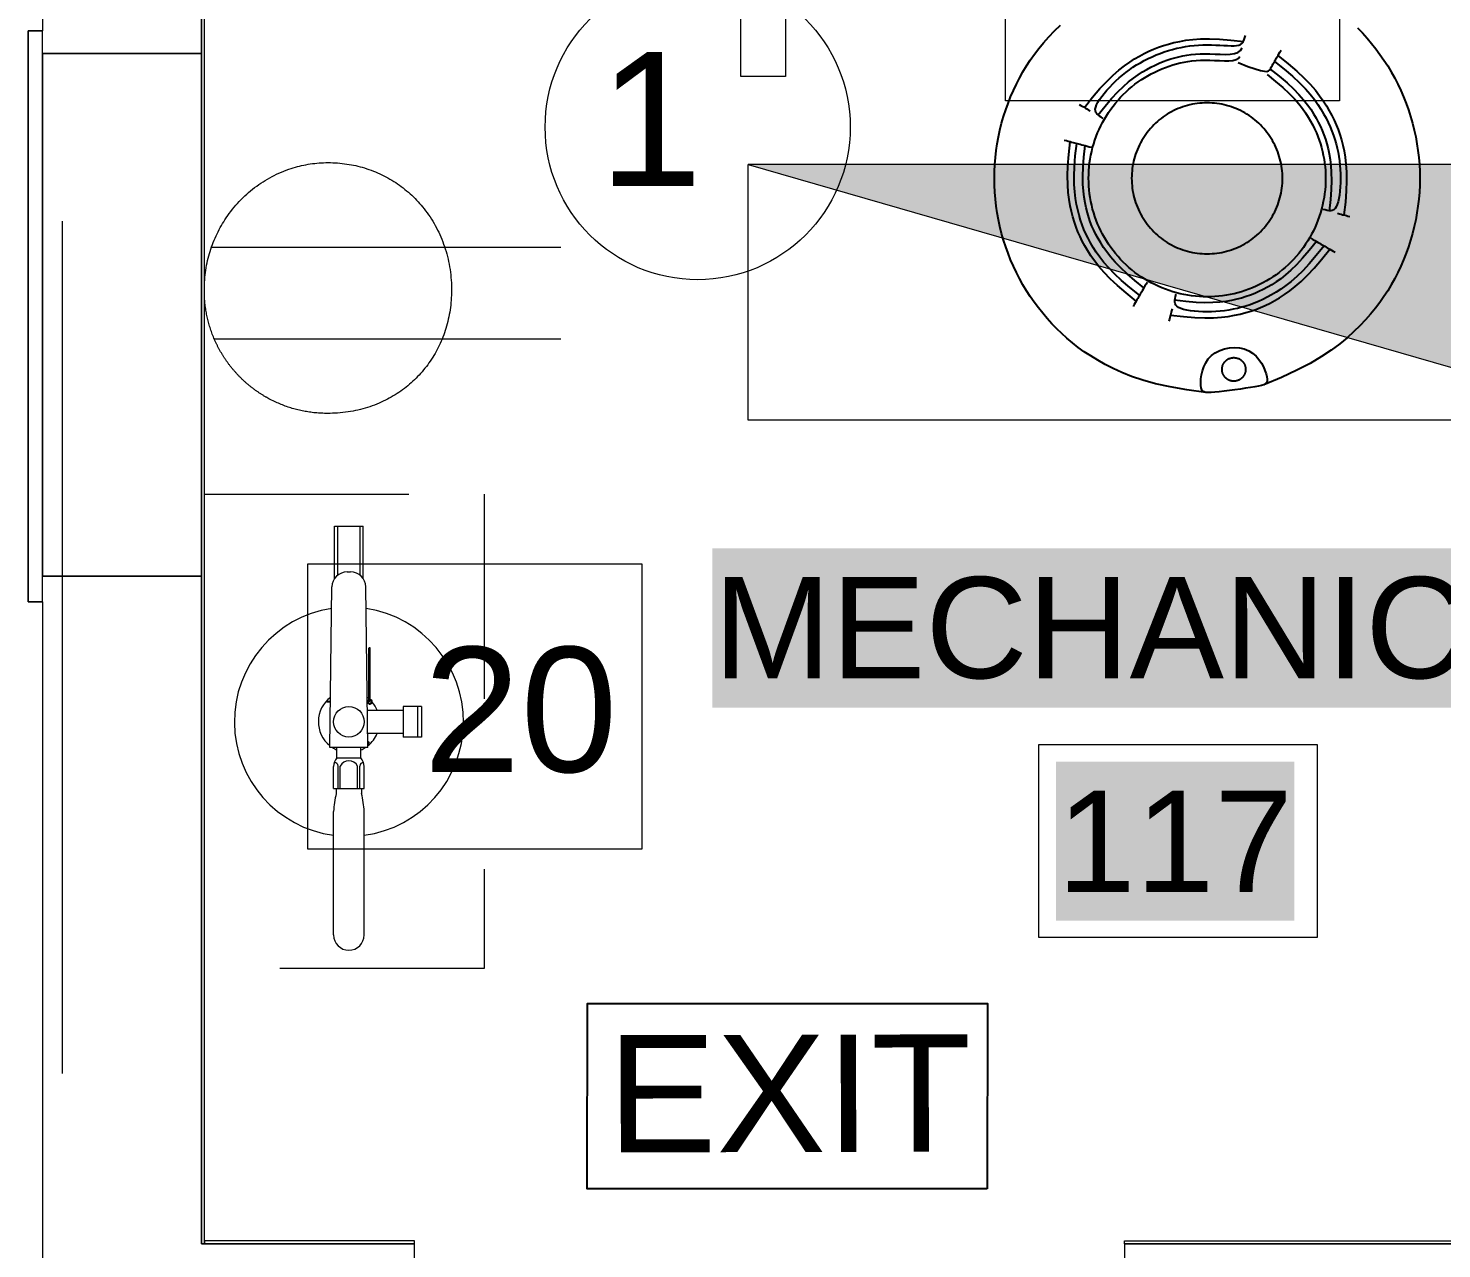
# Model space of a CAD drawing. Header units: inches. Extents: x 0.9 to 36.3, y 0.7 to 23.3.
# Drawn here: x 17.311 to 18.14, y 6.19 to 6.906 of the extents above; entities that cross this region are included whole.
import ezdxf

# ---------------------------------------------------------------- set-up
doc = ezdxf.new("R2010")
doc.units = ezdxf.units.IN
doc.linetypes.add('ACAD_ISO02W100', pattern=[15, 12, -3])
doc.layers.get('0').update_dxf_attribs({"color": 1})
for name, color, linetype, lineweight, true_color in [('Boarder for name', 7, 'Continuous', 5, 0x777777), ('Lights', 7, 'Continuous', 15, 0xff0a0a), ('PDF_Geometry', 7, 'Continuous', 9, 0x777777)]:
    doc.layers.add(name, color=color, linetype=linetype, lineweight=lineweight, true_color=true_color)
for name, color, linetype in [('EXIT', 10, 'Continuous'), ('PDF_Text', 7, 'Continuous'), ('Smoke Detector', 104, 'Continuous')]:
    doc.layers.add(name, color=color, linetype=linetype)
for name, color, linetype, lineweight in [('Fire Extinguisher', 12, 'Continuous', 15), ('Furnace', 58, 'Continuous', 5), ('Numbering Furnace', 58, 'Continuous', 0), ('Numbering receptecles', 170, 'Continuous', 15), ('Receptacles', 170, 'Continuous', 15)]:
    doc.layers.add(name, color=color, linetype=linetype, lineweight=lineweight)
doc.layers.add('PDF_Solid Fills', color=7, linetype='Continuous', true_color=0xffffff)
doc.styles.add('PDF Arial', font='arial.ttf')
doc.styles.get("Standard").update_dxf_attribs({"font": 'arial.ttf'})

# ---------------------------------------------------------------- blocks, each defined once
blk = doc.blocks.new('Fire Extinguisher_top_dwgmodels.com')
at = {"color": 0}
for p, q in [((-111.65, 8), (-46.96, 8)), ((-34.87, 8), (-34.87, -8)), ((-34.87, 8), (-23.48, 8)), ((-13.51, -10), (-13.51, 10)), ((-13.51, 10), (70.6, 8.86)), ((10.31, 9.68), (10.31, 11.5)), ((10.66, 9.67), (10.66, 11.5)), ((74.98, 7.47), (102.49, 7.47)), ((102.49, 7.47), (102.49, -7.47)), ((-34.94, 6.6), (-37.6, 6.6)), ((-34.87, 4.55), (-23.19, 4.55)), ((-34.75, 5.68), (-23.19, 5.68)), ((-18.87, 6.28), (-18.87, -6.28)), ((-18.87, 6.28), (-13.51, 6.28)), ((76.72, 5.87), (102.49, 5.87)), ((78.49, 0.86), (78.49, -0.86)), ((-34.94, -6.6), (-37.6, -6.6)), ((-34.87, -4.55), (-23.19, -4.55)), ((-34.75, -5.68), (-23.19, -5.68)), ((-18.87, -6.28), (-13.51, -6.28)), ((76.72, -5.87), (102.49, -5.87)), ((-111.65, -8), (-46.96, -8)), ((-34.87, -8), (-23.48, -8)), ((-13.51, -10), (70.6, -8.86)), ((-6, -9.9), (-6, -28.4)), ((6, -9.73), (6, -28.4)), ((10.31, -9.69), (10.31, -9.68)), ((10.66, -9.93), (10.66, -9.67)), ((10.78, -10.15), (10.98, -9.86)), ((10.91, -10.42), (38.51, -10.42)), ((10.91, -11.22), (38.51, -11.22)), ((74.98, -7.47), (102.49, -7.47)), ((-8, -38), (-8, -28.4)), ((8, -28.4), (-8, -28.4)), ((8, -38), (8, -28.4)), ((-8, -36.1), (8, -36.1)), ((8, -38), (-8, -38))]:
    blk.add_line(p, q, dxfattribs=at)
blk.add_circle((0, 0), 8, dxfattribs=at)
for centre, radius, start, end in [((0, 0), 60, 8.63634, 172.33774), ((0, 0), 16, 37.06115, 141.38095), ((-111.65, 0), 8, 90, 270), ((-48.91, -37.02), 45.07, 75.45516, 87.51639), ((-23.63, 0.55), 7.45, 50.21268, 88.81165), ((-23.25, 7.65), 1.98, 271.9881, 358.95264), ((0, 0), 16, 147.62977, 156.90324), ((10.49, 11.46), 0.177, 14.08515, 165.91485), ((70.49, 0.86), 8, 0, 89.22105), ((-25.55, 0), 5.13, 297.45336, 62.54664), ((-48.91, 37.02), 45.07, 272.48361, 284.54484), ((-23.63, -0.55), 7.45, 271.18835, 309.78732), ((-23.25, -7.65), 1.98, 1.04736, 88.0119), ((0, 0), 16, 203.09676, 212.37023), ((70.49, -0.86), 8, 270.77895, 0), ((0, 0), 60, 187.66226, 351.36366), ((0, 0), 16, 218.61905, 247.97569), ((-11.23, -9.92), 0.819, 184.1848, 357.37311), ((0, 0), 16, 292.02431, 310.05582), ((10.49, -11.01), 1.25, 101.81013, 350.17322), ((10.49, -11.01), 0.907, 90, 346.38439), ((10.21, -9.68), 0.107, 282.29411, 2.93082), ((10.44, -9.88), 0.229, 277.22721, 346.97369), ((11.11, -10.82), 0.447, 116.56505, 243.43495), ((0, 0), 16, 312.00128, 315.45352), ((10.49, -11.01), 0.907, 40.29761, 70.77738), ((10.49, -11.01), 1.25, 27.96289, 66.6982), ((0, 0), 16, 319.34614, 322.93885), ((38.31, -10.82), 0.447, 296.56505, 63.43495)]:
    blk.add_arc(centre, radius, start, end, dxfattribs=at)

msp = doc.modelspace()

# ---------------------------------------------------------------- hatches: boundary and pattern name
at = {"layer": 'Lights', "linetype": 'ByBlock', "ltscale": 0.001, "transparency": 33554559}
msp.add_hatch(color=256, dxfattribs=at).paths.add_polyline_path([(18.25343, 6.67639), (18.25343, 6.82639), (17.73343, 6.82639)])

# ---------------------------------------------------------------- linework, layer by layer
at = {"layer": 'Boarder for name', "linetype": 'ByBlock'}
msp.add_lwpolyline([(17.90403, 6.48607), (18.06736, 6.48607), (18.06736, 6.37274), (17.90403, 6.37274)], close=True, dxfattribs=at)
at = {"layer": 'EXIT', "linetype": 'ByBlock', "ltscale": 0.001}
msp.add_lwpolyline([(17.87381, 6.22542), (17.639, 6.22542), (17.63915, 6.33408), (17.87396, 6.33408)], close=True, dxfattribs=at)
at = {"layer": 'Fire Extinguisher', "linetype": 'ACAD_ISO02W100', "ltscale": 0.01}
msp.add_lwpolyline([(17.41429, 6.35461), (17.41429, 6.63291), (17.57856, 6.63291), (17.57856, 6.35461)], close=True, dxfattribs=at)
at = {"layer": 'Furnace', "linetype": 'ByBlock', "ltscale": 0.001}
msp.add_lwpolyline([(17.72907, 6.94283), (17.75535, 6.94283), (17.75535, 6.87799), (17.72907, 6.87799)], close=True, dxfattribs=at)
at = {"layer": 'Lights', "linetype": 'ByBlock'}
msp.add_lwpolyline([(18.25343, 6.67639), (17.73343, 6.67639), (17.73343, 6.82639), (18.25343, 6.67639), (18.25343, 6.82639), (17.73343, 6.82639)], dxfattribs=at)
at = {"layer": 'Numbering Furnace', "linetype": 'ByBlock', "ltscale": 0.001}
msp.add_circle((17.70382, 6.84827), 0.08952, dxfattribs=at)
at = {"layer": 'Numbering receptecles', "linetype": 'ByBlock', "ltscale": 0.001}
for points in [[(17.88446, 7.03088), (18.08046, 7.03088), (18.08046, 6.86362), (17.88446, 6.86362)], [(17.47505, 6.59198), (17.67105, 6.59198), (17.67105, 6.42471), (17.47505, 6.42471)]]:
    msp.add_lwpolyline(points, close=True, dxfattribs=at)
at = {"layer": 'PDF_Geometry', "linetype": 'ByBlock'}
for points in [[(18.62258, 8.81631), (18.57258, 8.81631), (18.57258, 8.69298), (17.81761, 8.69298), (17.81761, 8.64465), (18.57258, 8.64465), (18.57258, 7.36137), (17.41262, 7.36137), (17.41262, 7.4947), (17.3193, 7.4947), (17.3193, 6.90472)], [(17.3193, 6.56973), (17.3193, 6.19308), (17.3193, 6.09975), (17.53762, 6.09975), (17.53762, 6.19308), (17.41262, 6.19308), (17.41262, 7.31137), (18.57258, 7.31137), (18.57258, 6.19308), (17.95427, 6.19308), (17.95427, 6.09975), (18.78757, 6.09975)], [(18.57091, 7.3097), (17.41262, 7.3097), (17.41262, 6.19308), (17.41262, 7.31137), (17.41262, 6.19308)], [(17.53762, 6.19308), (17.53762, 6.19475), (17.41429, 6.19475), (17.41429, 6.19308), (17.41262, 6.19308), (17.41429, 6.19308), (17.41429, 6.19475), (17.41429, 7.30804), (18.57091, 7.30804)], [(17.3193, 6.56973), (17.31096, 6.56973), (17.31096, 6.90472), (17.3193, 6.90472)], [(17.3193, 6.89139), (17.41262, 6.89139), (17.3193, 6.89139), (17.3193, 6.58473), (17.41262, 6.58473), (17.3193, 6.58473)], [(17.41262, 6.58473), (17.41262, 6.89139), (17.41262, 6.58473)], [(17.33096, 6.29308), (17.33096, 6.79306)], [(17.41262, 6.19308), (17.53762, 6.19308), (17.41262, 6.19308)], [(17.53762, 6.19308), (17.53762, 6.19308)], [(18.57258, 6.19308), (17.95427, 6.19308), (17.95427, 6.19475), (18.57091, 6.19475)], [(18.57258, 6.19308), (17.95427, 6.19308), (18.57091, 6.19308)], [(17.95427, 6.19308), (17.95427, 6.19308)]]:
    msp.add_lwpolyline(points, dxfattribs=at)
for points in [[(17.3193, 6.56973), (17.3193, 6.90472), (17.31096, 6.90472), (17.31096, 6.56973)], [(17.31096, 6.59473), (17.31096, 6.88139)], [(17.41262, 6.88139), (17.41262, 6.59473)]]:
    msp.add_lwpolyline(points, close=True, dxfattribs=at)
at = {"layer": 'PDF_Solid Fills', "linetype": 'ByBlock', "transparency": 33554559}
for points in [[(17.71237, 6.50774), (18.25568, 6.50774), (17.71237, 6.60107), (18.25568, 6.60107)], [(17.91403, 6.38274), (18.05402, 6.38274), (17.91403, 6.47607), (18.05402, 6.47607)]]:
    msp.add_solid(points, dxfattribs=at)
at = {"layer": 'Receptacles', "linetype": 'ByBlock'}
for points in [[(17.6236, 6.7777), (17.41846, 6.7777)], [(17.6236, 6.72382), (17.42019, 6.72382)]]:
    msp.add_lwpolyline(points, dxfattribs=at)
msp.add_rational_spline([(17.41429, 6.75283), (17.41417, 6.7333), (17.42159, 6.71523), (17.4354, 6.70141), (17.44922, 6.6876), (17.46729, 6.68018), (17.48682, 6.6803), (17.52827, 6.6803), (17.55936, 6.71139), (17.55936, 6.75283), (17.55936, 6.79428), (17.52827, 6.82744), (17.48682, 6.82744), (17.44745, 6.82744), (17.41429, 6.79428), (17.41429, 6.75283)], [1, 0.948448710105, 0.948448710105, 1, 0.948448710105, 0.948448710105, 1, 1, 1, 1, 1, 1, 1, 1, 1, 1], degree=3, knots=[0, 0, 0, 0, 0.79168, 0.79168, 0.79168, 1.583359, 1.583359, 1.583359, 2.583359, 2.583359, 2.583359, 3.583359, 3.583359, 3.583359, 4.583359, 4.583359, 4.583359, 4.583359], dxfattribs=at)
at = {"layer": 'Smoke Detector', "linetype": 'ByBlock'}
for points in [[(18.00207, 6.69263), (17.99085, 6.69411), (17.98103, 6.69581), (17.97247, 6.69771), (17.965, 6.69977), (17.95847, 6.70197), (17.95272, 6.70427), (17.94758, 6.70664), (17.94292, 6.70906), (17.93858, 6.71151), (17.93451, 6.71399), (17.9307, 6.7165), (17.92712, 6.71906), (17.92374, 6.72167), (17.92053, 6.72435), (17.91747, 6.72711), (17.91453, 6.72995), (17.91169, 6.73289), (17.90894, 6.73591), (17.9063, 6.73903), (17.90376, 6.74223), (17.90133, 6.74551), (17.899, 6.74887), (17.89679, 6.7523), (17.89469, 6.7558), (17.89271, 6.75937), (17.89084, 6.76301), (17.88909, 6.7667), (17.88747, 6.77045), (17.88597, 6.77425), (17.88459, 6.77809), (17.88334, 6.78198), (17.88222, 6.78591), (17.88123, 6.78987), (17.88037, 6.79386), (17.87964, 6.79788), (17.87904, 6.80192), (17.87857, 6.80598), (17.87824, 6.81005), (17.87803, 6.81413), (17.87797, 6.81822), (17.87803, 6.8223), (17.87824, 6.82638), (17.87857, 6.83045), (17.87904, 6.83451), (17.87964, 6.83855), (17.88037, 6.84257), (17.88123, 6.84656), (17.88222, 6.85052), (17.88334, 6.85445), (17.88459, 6.85834), (17.88597, 6.86218), (17.88747, 6.86598), (17.88909, 6.86973), (17.89084, 6.87342), (17.89271, 6.87706), (17.89469, 6.88063), (17.89679, 6.88413), (17.89904, 6.88759), (17.90144, 6.89101), (17.90403, 6.89441), (17.90683, 6.89781), (17.90986, 6.90122), (17.91315, 6.90466), (17.91671, 6.90815)], [(17.94188, 6.85338), (17.94071, 6.85406), (17.93967, 6.85472), (17.93878, 6.85538), (17.93805, 6.85609), (17.93752, 6.85686), (17.93722, 6.85774), (17.93716, 6.85875), (17.93739, 6.85992), (17.9379, 6.86128), (17.93868, 6.86281), (17.93971, 6.86446), (17.94095, 6.86622), (17.94236, 6.86805), (17.94393, 6.86991), (17.94562, 6.87177), (17.9474, 6.87361), (17.94924, 6.87539), (17.95114, 6.87711), (17.95309, 6.87877), (17.9551, 6.88036), (17.95716, 6.88189), (17.95927, 6.88335), (17.96142, 6.88474), (17.96362, 6.88606), (17.96586, 6.8873), (17.96814, 6.88847), (17.97046, 6.88957), (17.97281, 6.89059), (17.9752, 6.89153), (17.97761, 6.89239), (17.98005, 6.89318), (17.98252, 6.89388), (17.985, 6.89451), (17.98751, 6.89505), (17.99003, 6.89551), (17.99257, 6.89588), (17.99511, 6.89617), (17.99767, 6.89638), (18.00023, 6.89651), (18.00279, 6.89655), (18.00535, 6.89651), (18.00787, 6.89642), (18.01031, 6.89629), (18.01265, 6.89616), (18.01483, 6.89606), (18.01684, 6.896), (18.01861, 6.89602), (18.02013, 6.89614), (18.02137, 6.89639), (18.02235, 6.89677), (18.02311, 6.89729), (18.02371, 6.89794), (18.02418, 6.89875), (18.02457, 6.8997), (18.02491, 6.90081), (18.02526, 6.90207)], [(18.09105, 6.90648), (18.09389, 6.90354), (18.09664, 6.90052), (18.09928, 6.8974), (18.10182, 6.8942), (18.10425, 6.89092), (18.10658, 6.88756), (18.10879, 6.88413), (18.11089, 6.88063), (18.11287, 6.87706), (18.11474, 6.87342), (18.11649, 6.86973), (18.11811, 6.86598), (18.11961, 6.86218), (18.12099, 6.85834), (18.12224, 6.85445), (18.12336, 6.85052), (18.12435, 6.84656), (18.12521, 6.84257), (18.12594, 6.83855), (18.12654, 6.83451), (18.12701, 6.83045), (18.12735, 6.82638), (18.12755, 6.8223), (18.12761, 6.81822), (18.12755, 6.81413), (18.12735, 6.81005), (18.12701, 6.80598), (18.12654, 6.80192), (18.12594, 6.79788), (18.12521, 6.79386), (18.12435, 6.78987), (18.12336, 6.78591), (18.12224, 6.78198), (18.12099, 6.77809), (18.11961, 6.77425), (18.11811, 6.77045), (18.11649, 6.7667), (18.11474, 6.76301), (18.11287, 6.75937), (18.11089, 6.7558), (18.10879, 6.7523), (18.10654, 6.74884), (18.10414, 6.74542), (18.10155, 6.74202), (18.09875, 6.73862), (18.09572, 6.73521), (18.09243, 6.73177), (18.08887, 6.72828), (18.08499, 6.72473), (18.08065, 6.72111), (18.07569, 6.7174), (18.06995, 6.71359), (18.06327, 6.70967), (18.05549, 6.70562), (18.04645, 6.70143), (18.03599, 6.69709)], [(17.93081, 6.85977), (17.93556, 6.86575), (17.93991, 6.87083), (17.94392, 6.87512), (17.94763, 6.87872), (17.95108, 6.88173), (17.9543, 6.88426), (17.95735, 6.88641), (17.96027, 6.88827), (17.9631, 6.88994), (17.96587, 6.89145), (17.96862, 6.8928), (17.97139, 6.89402), (17.97421, 6.89511), (17.97711, 6.8961), (17.98014, 6.897), (17.98332, 6.89782), (17.9867, 6.89856), (17.99037, 6.8992), (17.99444, 6.8997), (17.99901, 6.9), (18.00418, 6.90008), (18.01005, 6.89988), (18.01672, 6.89936), (18.0243, 6.89849)], [(17.93864, 6.85525), (17.94287, 6.86058), (17.94675, 6.86511), (17.95033, 6.86893), (17.95363, 6.87214), (17.9567, 6.87483), (17.95958, 6.87708), (17.9623, 6.87899), (17.9649, 6.88065), (17.96741, 6.88214), (17.96986, 6.88348), (17.97226, 6.88468), (17.97461, 6.88575), (17.97693, 6.8867), (17.97923, 6.88754), (17.98153, 6.88829), (17.98384, 6.88895), (17.98616, 6.88953), (17.98853, 6.89004), (17.99095, 6.89046), (17.99343, 6.89079), (17.996, 6.89104), (17.99867, 6.8912), (18.00146, 6.89127), (18.00439, 6.89124), (18.00744, 6.89112), (18.01052, 6.891), (18.01353, 6.89094), (18.01634, 6.89105), (18.01883, 6.89139), (18.0209, 6.89207), (18.02243, 6.89316), (18.0233, 6.89475)], [(18.02099, 6.88616), (18.02664, 6.88391), (18.03096, 6.88237), (18.03416, 6.88144), (18.03642, 6.88101), (18.03792, 6.88098), (18.03886, 6.88126), (18.03942, 6.88173), (18.03979, 6.8823), (18.04012, 6.88288), (18.04046, 6.88346), (18.04079, 6.88403), (18.04112, 6.8846), (18.04145, 6.88518), (18.04179, 6.88576), (18.04212, 6.88634), (18.04246, 6.88693), (18.04281, 6.88753), (18.04317, 6.88816), (18.04356, 6.88883), (18.04398, 6.88956), (18.04444, 6.89036), (18.04496, 6.89126), (18.04554, 6.89226), (18.0462, 6.8934)], [(18.03796, 6.87913), (18.04301, 6.87511), (18.04732, 6.87143), (18.05095, 6.86803), (18.054, 6.8649), (18.05655, 6.86198), (18.05869, 6.85925), (18.0605, 6.85667), (18.06208, 6.8542), (18.06349, 6.85181), (18.06476, 6.84948), (18.0659, 6.84721), (18.06692, 6.84498), (18.06782, 6.84277), (18.06862, 6.84059), (18.06933, 6.8384), (18.06996, 6.83621), (18.07051, 6.83401), (18.07099, 6.83178), (18.0714, 6.82954), (18.07173, 6.82729), (18.07199, 6.82503), (18.07218, 6.82276), (18.07229, 6.82049), (18.07233, 6.81822), (18.07229, 6.81594), (18.07218, 6.81367), (18.07199, 6.8114), (18.07173, 6.80914), (18.0714, 6.80689), (18.07099, 6.80465), (18.07051, 6.80243), (18.06996, 6.80022), (18.06933, 6.79803), (18.06864, 6.79586), (18.06787, 6.79372), (18.06703, 6.79161), (18.06613, 6.78952), (18.06516, 6.78746), (18.06412, 6.78544), (18.06301, 6.78345), (18.06184, 6.7815), (18.06061, 6.77958), (18.05931, 6.77771), (18.05796, 6.77588), (18.05654, 6.7741), (18.05507, 6.77237), (18.05354, 6.77068), (18.05196, 6.76905), (18.05033, 6.76746), (18.04864, 6.76593), (18.0469, 6.76446), (18.04512, 6.76305), (18.04329, 6.76169), (18.04142, 6.7604), (18.03951, 6.75916), (18.03756, 6.75799), (18.03557, 6.75689), (18.03355, 6.75585), (18.03149, 6.75488), (18.0294, 6.75397), (18.02728, 6.75314), (18.02514, 6.75237), (18.02298, 6.75167), (18.02079, 6.75105), (18.01858, 6.75049), (18.01636, 6.75001), (18.01412, 6.74961), (18.01187, 6.74927), (18.00961, 6.74901), (18.00734, 6.74883), (18.00507, 6.74872), (18.00279, 6.74868), (18.00052, 6.74872), (17.99824, 6.74883), (17.99597, 6.74901), (17.99371, 6.74927), (17.99146, 6.74961), (17.98922, 6.75001), (17.987, 6.75049), (17.98479, 6.75105), (17.9826, 6.75167), (17.98044, 6.75237), (17.9783, 6.75314), (17.97618, 6.75397), (17.97409, 6.75488), (17.97203, 6.75585), (17.97001, 6.75689), (17.96802, 6.75799), (17.96607, 6.75916), (17.96416, 6.7604), (17.96229, 6.76169), (17.96046, 6.76305), (17.95868, 6.76446), (17.95694, 6.76593), (17.95525, 6.76746), (17.95362, 6.76905), (17.95204, 6.77068), (17.95051, 6.77237), (17.94904, 6.7741), (17.94762, 6.77588), (17.94627, 6.77771), (17.94497, 6.77958), (17.94374, 6.7815), (17.94257, 6.78345), (17.94146, 6.78544), (17.94042, 6.78746), (17.93945, 6.78952), (17.93855, 6.79161), (17.93771, 6.79372), (17.93694, 6.79586), (17.93625, 6.79803), (17.93562, 6.80022), (17.93507, 6.80243), (17.93459, 6.80465), (17.93418, 6.80689), (17.93385, 6.80914), (17.93359, 6.8114), (17.9334, 6.81367), (17.93329, 6.81594), (17.93325, 6.81822), (17.93329, 6.82049), (17.9334, 6.82276), (17.93359, 6.82503), (17.93385, 6.82729), (17.93418, 6.82954), (17.93459, 6.83178), (17.93507, 6.83401), (17.93562, 6.83621), (17.93625, 6.8384), (17.93694, 6.84057), (17.93771, 6.84271), (17.93855, 6.84483), (17.93945, 6.84691), (17.94042, 6.84897), (17.94146, 6.851), (17.94257, 6.85298), (17.94374, 6.85494), (17.94497, 6.85685), (17.94627, 6.85872), (17.94762, 6.86055), (17.94904, 6.86233), (17.95051, 6.86406), (17.95204, 6.86575), (17.95362, 6.86739), (17.95525, 6.86897), (17.95694, 6.8705), (17.95868, 6.87197), (17.96046, 6.87338), (17.96229, 6.87474), (17.96416, 6.87603), (17.96607, 6.87727), (17.96802, 6.87844), (17.97001, 6.87954), (17.97203, 6.88058), (17.97409, 6.88155), (17.97618, 6.88246), (17.9783, 6.8833), (17.98044, 6.88406), (17.9826, 6.88476), (17.98479, 6.88538), (17.987, 6.88594), (17.98925, 6.88641), (17.99154, 6.88681), (17.9939, 6.88713), (17.99634, 6.88737), (17.99888, 6.88752), (18.00153, 6.88758), (18.00431, 6.88755), (18.0072, 6.88744), (18.01013, 6.88731), (18.01297, 6.88721), (18.01562, 6.88723), (18.01795, 6.88743), (18.01986, 6.88787), (18.02124, 6.88863), (18.02196, 6.88976)], [(18.04241, 6.88684), (18.0481, 6.88231), (18.05295, 6.87816), (18.05704, 6.87434), (18.06047, 6.8708), (18.06335, 6.86752), (18.06576, 6.86444), (18.06781, 6.86153), (18.06958, 6.85875), (18.07117, 6.85606), (18.0726, 6.85344), (18.07389, 6.85088), (18.07503, 6.84836), (18.07605, 6.84588), (18.07695, 6.84342), (18.07775, 6.84096), (18.07846, 6.83849), (18.07908, 6.836), (18.07962, 6.8335), (18.08008, 6.83098), (18.08046, 6.82844), (18.08075, 6.82589), (18.08096, 6.82334), (18.08108, 6.82078), (18.08113, 6.81822), (18.08108, 6.81566), (18.08096, 6.81315), (18.08075, 6.81072), (18.08046, 6.80843), (18.0801, 6.80631), (18.07965, 6.80442), (18.07913, 6.80278), (18.07853, 6.80146), (18.07786, 6.80047), (18.0771, 6.7998), (18.07627, 6.79939), (18.07535, 6.79922), (18.07434, 6.79923), (18.07323, 6.7994), (18.07203, 6.79967), (18.07073, 6.80001)], [(18.04435, 6.89019), (18.05032, 6.88545), (18.0554, 6.88109), (18.05969, 6.87708), (18.06329, 6.87338), (18.06631, 6.86993), (18.06884, 6.8667), (18.07098, 6.86365), (18.07285, 6.86073), (18.07452, 6.85791), (18.07602, 6.85513), (18.07738, 6.85238), (18.07859, 6.84961), (18.07969, 6.8468), (18.08068, 6.84389), (18.08157, 6.84087), (18.08239, 6.83769), (18.08314, 6.83431), (18.08378, 6.83063), (18.08427, 6.82656), (18.08458, 6.82199), (18.08465, 6.81683), (18.08445, 6.81096), (18.08394, 6.80428), (18.08307, 6.79671)], [(18.03983, 6.88236), (18.04515, 6.87814), (18.04968, 6.87425), (18.0535, 6.87068), (18.05671, 6.86738), (18.0594, 6.86431), (18.06166, 6.86143), (18.06357, 6.85871), (18.06523, 6.85611), (18.06672, 6.85359), (18.06806, 6.85112), (18.06926, 6.84867), (18.07035, 6.8462), (18.07133, 6.84369), (18.07221, 6.8411), (18.07301, 6.83841), (18.07374, 6.83557), (18.0744, 6.83256), (18.07497, 6.82928), (18.07541, 6.82565), (18.07568, 6.82158), (18.07575, 6.81698), (18.07557, 6.81175), (18.07511, 6.8058), (18.07434, 6.79904)], [(17.92761, 6.86162), (17.92867, 6.86101), (17.92951, 6.86052), (17.93021, 6.86012), (17.93083, 6.85976), (17.93146, 6.8594), (17.93218, 6.85898), (17.93306, 6.85848), (17.93417, 6.85783)], [(17.91894, 6.84068), (17.9202, 6.84035), (17.92133, 6.84004), (17.92235, 6.83977), (17.92327, 6.83952), (17.92414, 6.83929), (17.92496, 6.83907), (17.92576, 6.83886), (17.92657, 6.83864), (17.9274, 6.83842), (17.92827, 6.83818), (17.92919, 6.83794), (17.93017, 6.83767), (17.93122, 6.83739), (17.93234, 6.83709), (17.93355, 6.83677), (17.93485, 6.83642)], [(17.96124, 6.74624), (17.95526, 6.75098), (17.95018, 6.75534), (17.94589, 6.75935), (17.94229, 6.76306), (17.93927, 6.7665), (17.93674, 6.76973), (17.9346, 6.77278), (17.93273, 6.7757), (17.93106, 6.77853), (17.92956, 6.7813), (17.9282, 6.78405), (17.92699, 6.78682), (17.92589, 6.78963), (17.9249, 6.79254), (17.92401, 6.79556), (17.92319, 6.79874), (17.92244, 6.80212), (17.9218, 6.8058), (17.92131, 6.80987), (17.921, 6.81444), (17.92093, 6.8196), (17.92113, 6.82547), (17.92164, 6.83215), (17.92251, 6.83973)], [(17.96317, 6.7496), (17.95748, 6.75412), (17.95263, 6.75827), (17.94854, 6.76209), (17.94511, 6.76563), (17.94223, 6.76891), (17.93982, 6.77199), (17.93778, 6.7749), (17.936, 6.77768), (17.93441, 6.78038), (17.93297, 6.78302), (17.93168, 6.78564), (17.93052, 6.78828), (17.92948, 6.79097), (17.92853, 6.79374), (17.92768, 6.79662), (17.9269, 6.79965), (17.92619, 6.80287), (17.92558, 6.80638), (17.92511, 6.81026), (17.92482, 6.81461), (17.92475, 6.81954), (17.92493, 6.82514), (17.92542, 6.8315), (17.92625, 6.83872)], [(17.96575, 6.75407), (17.96043, 6.7583), (17.9559, 6.76218), (17.95208, 6.76575), (17.94887, 6.76905), (17.94618, 6.77212), (17.94392, 6.775), (17.94201, 6.77772), (17.94035, 6.78032), (17.93886, 6.78284), (17.93752, 6.78531), (17.93632, 6.78777), (17.93523, 6.79023), (17.93425, 6.79274), (17.93337, 6.79533), (17.93257, 6.79803), (17.93184, 6.80086), (17.93118, 6.80387), (17.93061, 6.80715), (17.93017, 6.81078), (17.9299, 6.81485), (17.92983, 6.81945), (17.93001, 6.82468), (17.93047, 6.83063), (17.93124, 6.83739)], [(18.07933, 6.79771), (18.08057, 6.79738), (18.08155, 6.79711), (18.08234, 6.7969), (18.08305, 6.79671), (18.08374, 6.79652), (18.08452, 6.79632), (18.08546, 6.79607), (18.08664, 6.79575)], [(18.06694, 6.78118), (18.06271, 6.77585), (18.05883, 6.77133), (18.05526, 6.7675), (18.05195, 6.76429), (18.04888, 6.7616), (18.04601, 6.75935), (18.04329, 6.75744), (18.04068, 6.75578), (18.03816, 6.75429), (18.03569, 6.75295), (18.03324, 6.75174), (18.03077, 6.75066), (18.02826, 6.74968), (18.02568, 6.7488), (18.02298, 6.748), (18.02015, 6.74727), (18.01713, 6.7466), (18.01386, 6.74603), (18.01023, 6.74559), (18.00616, 6.74532), (18.00155, 6.74526), (17.99632, 6.74543), (17.99037, 6.74589), (17.98362, 6.74667)], [(18.07141, 6.7786), (18.06689, 6.7729), (18.06274, 6.76806), (18.05891, 6.76397), (18.05538, 6.76053), (18.05209, 6.75766), (18.04902, 6.75525), (18.04611, 6.7532), (18.04333, 6.75142), (18.04063, 6.74983), (18.03801, 6.7484), (18.03545, 6.74712), (18.03294, 6.74597), (18.03046, 6.74496), (18.02799, 6.74405), (18.02553, 6.74325), (18.02307, 6.74255), (18.02058, 6.74193), (18.01807, 6.74139), (18.01555, 6.74093), (18.01302, 6.74055), (18.01047, 6.74026), (18.00791, 6.74005), (18.00535, 6.73992), (18.00279, 6.73988), (18.00023, 6.73992), (17.99772, 6.74005), (17.9953, 6.74025), (17.99301, 6.74054), (17.99089, 6.74091), (17.98899, 6.74135), (17.98736, 6.74188), (17.98603, 6.74248), (17.98505, 6.74315), (17.98437, 6.7439), (17.98397, 6.74474), (17.98379, 6.74566), (17.98381, 6.74667), (17.98397, 6.74777), (17.98424, 6.74897), (17.98459, 6.75028)], [(18.0637, 6.78305), (18.06487, 6.78237), (18.06595, 6.78175), (18.06696, 6.78117), (18.0679, 6.78063), (18.06877, 6.78012), (18.0696, 6.77964), (18.07038, 6.77919), (18.07113, 6.77876), (18.07186, 6.77834), (18.07258, 6.77793), (18.07331, 6.7775), (18.07408, 6.77705), (18.07491, 6.77657), (18.07583, 6.77605), (18.07684, 6.77546), (18.07797, 6.77481)], [(17.98128, 6.73794), (17.98886, 6.73707), (17.99553, 6.73655), (18.0014, 6.73636), (18.00657, 6.73643), (18.01114, 6.73673), (18.01521, 6.73723), (18.01888, 6.73787), (18.02226, 6.73861), (18.02544, 6.73943), (18.02847, 6.74033), (18.03137, 6.74132), (18.03419, 6.74241), (18.03696, 6.74363), (18.03971, 6.74498), (18.04248, 6.74649), (18.04531, 6.74816), (18.04823, 6.75002), (18.05128, 6.75217), (18.05451, 6.7547), (18.05795, 6.75771), (18.06166, 6.76131), (18.06567, 6.7656), (18.07002, 6.77069), (18.07477, 6.77666)], [(17.96762, 6.7573), (17.96695, 6.75613), (17.96632, 6.75505), (17.96574, 6.75405), (17.9652, 6.75311), (17.96469, 6.75223), (17.96422, 6.75141), (17.96377, 6.75062), (17.96333, 6.74987), (17.96292, 6.74915), (17.9625, 6.74843), (17.96208, 6.7477), (17.96163, 6.74692), (17.96115, 6.74609), (17.96062, 6.74518), (17.96004, 6.74417), (17.95938, 6.74304)], [(17.98228, 6.74168), (17.98195, 6.74044), (17.98169, 6.73946), (17.98147, 6.73866), (17.98129, 6.73796), (17.9811, 6.73726), (17.98089, 6.73649), (17.98064, 6.73555), (17.98032, 6.73436)]]:
    msp.add_lwpolyline(points, dxfattribs=at)
for points in [[(17.96002, 6.82968), (17.95966, 6.82827), (17.95936, 6.82685), (17.9591, 6.82543), (17.95889, 6.824), (17.95872, 6.82256), (17.9586, 6.82111), (17.95853, 6.81966), (17.95851, 6.81822), (17.95853, 6.81677), (17.9586, 6.81532), (17.95872, 6.81388), (17.95889, 6.81244), (17.9591, 6.811), (17.95936, 6.80958), (17.95966, 6.80816), (17.96002, 6.80675), (17.96041, 6.80536), (17.96086, 6.80398), (17.96135, 6.80262), (17.96188, 6.80127), (17.96245, 6.79994), (17.96307, 6.79863), (17.96374, 6.79734), (17.96444, 6.79607), (17.96518, 6.79483), (17.96597, 6.79361), (17.9668, 6.79242), (17.96766, 6.79126), (17.96856, 6.79012), (17.9695, 6.78902), (17.97047, 6.78794), (17.97148, 6.7869), (17.97252, 6.7859), (17.97359, 6.78492), (17.9747, 6.78398), (17.97583, 6.78308), (17.977, 6.78222), (17.97819, 6.7814), (17.97941, 6.78061), (17.98065, 6.77987), (17.98192, 6.77916), (17.9832, 6.7785), (17.98451, 6.77788), (17.98584, 6.7773), (17.98719, 6.77677), (17.98856, 6.77628), (17.98994, 6.77584), (17.99133, 6.77544), (17.99273, 6.77509), (17.99415, 6.77478), (17.99558, 6.77452), (17.99701, 6.77431), (17.99845, 6.77415), (17.99989, 6.77403), (18.00134, 6.77396), (18.00279, 6.77393), (18.00424, 6.77396), (18.00569, 6.77403), (18.00713, 6.77415), (18.00857, 6.77431), (18.01, 6.77452), (18.01143, 6.77478), (18.01285, 6.77509), (18.01425, 6.77544), (18.01565, 6.77584), (18.01702, 6.77628), (18.01839, 6.77677), (18.01974, 6.7773), (18.02107, 6.77788), (18.02238, 6.7785), (18.02367, 6.77916), (18.02493, 6.77987), (18.02617, 6.78061), (18.02739, 6.7814), (18.02858, 6.78222), (18.02975, 6.78308), (18.03088, 6.78398), (18.03199, 6.78492), (18.03306, 6.7859), (18.0341, 6.7869), (18.03511, 6.78794), (18.03608, 6.78902), (18.03702, 6.79012), (18.03792, 6.79126), (18.03879, 6.79242), (18.03961, 6.79361), (18.0404, 6.79483), (18.04114, 6.79607), (18.04184, 6.79734), (18.04251, 6.79863), (18.04313, 6.79994), (18.0437, 6.80127), (18.04423, 6.80262), (18.04472, 6.80398), (18.04517, 6.80536), (18.04556, 6.80675), (18.04592, 6.80816), (18.04622, 6.80958), (18.04648, 6.811), (18.04669, 6.81244), (18.04686, 6.81388), (18.04698, 6.81532), (18.04705, 6.81677), (18.04707, 6.81822), (18.04705, 6.81966), (18.04698, 6.82111), (18.04686, 6.82256), (18.04669, 6.824), (18.04648, 6.82543), (18.04622, 6.82685), (18.04592, 6.82827), (18.04556, 6.82968), (18.04517, 6.83107), (18.04472, 6.83245), (18.04423, 6.83381), (18.0437, 6.83516), (18.04313, 6.83649), (18.04251, 6.8378), (18.04184, 6.83909), (18.04114, 6.84036), (18.0404, 6.8416), (18.03961, 6.84282), (18.03879, 6.84401), (18.03792, 6.84517), (18.03702, 6.84631), (18.03608, 6.84741), (18.03511, 6.84849), (18.0341, 6.84953), (18.03306, 6.85054), (18.03199, 6.85151), (18.03088, 6.85245), (18.02975, 6.85335), (18.02858, 6.85421), (18.02739, 6.85504), (18.02617, 6.85582), (18.02493, 6.85657), (18.02367, 6.85727), (18.02238, 6.85793), (18.02107, 6.85855), (18.01974, 6.85913), (18.01839, 6.85966), (18.01702, 6.86015), (18.01565, 6.86059), (18.01425, 6.86099), (18.01285, 6.86134), (18.01143, 6.86165), (18.01, 6.86191), (18.00857, 6.86212), (18.00713, 6.86229), (18.00569, 6.8624), (18.00424, 6.86248), (18.00279, 6.8625), (18.00134, 6.86248), (17.99989, 6.8624), (17.99845, 6.86229), (17.99701, 6.86212), (17.99558, 6.86191), (17.99415, 6.86165), (17.99273, 6.86134), (17.99133, 6.86099), (17.98994, 6.86059), (17.98856, 6.86015), (17.98719, 6.85966), (17.98584, 6.85913), (17.98451, 6.85855), (17.9832, 6.85793), (17.98192, 6.85727), (17.98065, 6.85657), (17.97941, 6.85582), (17.97819, 6.85504), (17.977, 6.85421), (17.97583, 6.85335), (17.9747, 6.85245), (17.97359, 6.85151), (17.97252, 6.85054), (17.97148, 6.84953), (17.97047, 6.84849), (17.9695, 6.84741), (17.96856, 6.84631), (17.96766, 6.84517), (17.9668, 6.84401), (17.96597, 6.84282), (17.96518, 6.8416), (17.96444, 6.84036), (17.96374, 6.83909), (17.96307, 6.8378), (17.96245, 6.83649), (17.96188, 6.83516), (17.96135, 6.83381), (17.96086, 6.83245), (17.96041, 6.83107)], [(18.00536, 6.71421), (18.00761, 6.71586), (18.01017, 6.71716), (18.01296, 6.71811), (18.01589, 6.71869), (18.01888, 6.71889), (18.02182, 6.71869), (18.02463, 6.7181), (18.02722, 6.71709), (18.02952, 6.71567), (18.03152, 6.71393), (18.03323, 6.71194), (18.03466, 6.70981), (18.03583, 6.70764), (18.03673, 6.70552), (18.03739, 6.70354), (18.03782, 6.7018), (18.03801, 6.70038), (18.03795, 6.69924), (18.03761, 6.69834), (18.03696, 6.69764), (18.03599, 6.69709), (18.03466, 6.69665), (18.03294, 6.69625), (18.03081, 6.69587), (18.02827, 6.69546), (18.02541, 6.69503), (18.02232, 6.6946), (18.01912, 6.69416), (18.01592, 6.69375), (18.01283, 6.69338), (18.00994, 6.69305), (18.00739, 6.69279), (18.00523, 6.69261), (18.00347, 6.69254), (18.00207, 6.69263), (18.00099, 6.69291), (18.00018, 6.69342), (17.99963, 6.69419), (17.99927, 6.69528), (17.99909, 6.69671), (17.99905, 6.69849), (17.99917, 6.70058), (17.9995, 6.70286), (18.00006, 6.70526), (18.00089, 6.70768), (18.00203, 6.71004), (18.00351, 6.71225)], [(18.02515, 6.70432), (18.02509, 6.70411), (18.02502, 6.70389), (18.02495, 6.70368), (18.02486, 6.70347), (18.02477, 6.70326), (18.02468, 6.70305), (18.02457, 6.70285), (18.02446, 6.70266), (18.02435, 6.70246), (18.02422, 6.70227), (18.02409, 6.70208), (18.02396, 6.7019), (18.02382, 6.70173), (18.02367, 6.70155), (18.02352, 6.70138), (18.02336, 6.70122), (18.0232, 6.70106), (18.02303, 6.70091), (18.02286, 6.70077), (18.02268, 6.70063), (18.0225, 6.70049), (18.02231, 6.70036), (18.02212, 6.70024), (18.02193, 6.70012), (18.02173, 6.70001), (18.02153, 6.69991), (18.02133, 6.69981), (18.02112, 6.69972), (18.02091, 6.69964), (18.02069, 6.69956), (18.02048, 6.69949), (18.02026, 6.69943), (18.02004, 6.69938), (18.01982, 6.69933), (18.0196, 6.69929), (18.01937, 6.69925), (18.01915, 6.69923), (18.01892, 6.69921), (18.0187, 6.6992), (18.01847, 6.6992), (18.01824, 6.6992), (18.01802, 6.69921), (18.01779, 6.69923), (18.01757, 6.69925), (18.01734, 6.69929), (18.01712, 6.69933), (18.0169, 6.69938), (18.01668, 6.69943), (18.01646, 6.69949), (18.01625, 6.69956), (18.01603, 6.69964), (18.01582, 6.69972), (18.01561, 6.69981), (18.01541, 6.69991), (18.01521, 6.70001), (18.01501, 6.70012), (18.01482, 6.70024), (18.01463, 6.70036), (18.01444, 6.70049), (18.01426, 6.70063), (18.01408, 6.70077), (18.01391, 6.70091), (18.01374, 6.70106), (18.01358, 6.70122), (18.01342, 6.70138), (18.01327, 6.70155), (18.01312, 6.70173), (18.01298, 6.7019), (18.01285, 6.70208), (18.01272, 6.70227), (18.01259, 6.70246), (18.01248, 6.70266), (18.01237, 6.70285), (18.01226, 6.70305), (18.01217, 6.70326), (18.01208, 6.70347), (18.01199, 6.70368), (18.01192, 6.70389), (18.01185, 6.70411), (18.01179, 6.70432), (18.01173, 6.70454), (18.01168, 6.70476), (18.01164, 6.70499), (18.01161, 6.70521), (18.01158, 6.70544), (18.01157, 6.70566), (18.01155, 6.70589), (18.01155, 6.70611), (18.01155, 6.70634), (18.01157, 6.70657), (18.01158, 6.70679), (18.01161, 6.70702), (18.01164, 6.70724), (18.01168, 6.70746), (18.01173, 6.70769), (18.01179, 6.70791), (18.01185, 6.70812), (18.01192, 6.70834), (18.01199, 6.70855), (18.01208, 6.70876), (18.01217, 6.70897), (18.01226, 6.70918), (18.01237, 6.70938), (18.01248, 6.70957), (18.01259, 6.70977), (18.01272, 6.70996), (18.01285, 6.71015), (18.01298, 6.71033), (18.01312, 6.7105), (18.01327, 6.71068), (18.01342, 6.71084), (18.01358, 6.71101), (18.01374, 6.71116), (18.01391, 6.71132), (18.01408, 6.71146), (18.01426, 6.7116), (18.01444, 6.71174), (18.01463, 6.71187), (18.01482, 6.71199), (18.01501, 6.71211), (18.01521, 6.71222), (18.01541, 6.71232), (18.01561, 6.71242), (18.01582, 6.71251), (18.01603, 6.71259), (18.01625, 6.71267), (18.01646, 6.71274), (18.01668, 6.7128), (18.0169, 6.71285), (18.01712, 6.7129), (18.01734, 6.71294), (18.01757, 6.71297), (18.01779, 6.713), (18.01802, 6.71302), (18.01824, 6.71303), (18.01847, 6.71303), (18.0187, 6.71303), (18.01892, 6.71302), (18.01915, 6.713), (18.01937, 6.71297), (18.0196, 6.71294), (18.01982, 6.7129), (18.02004, 6.71285), (18.02026, 6.7128), (18.02048, 6.71274), (18.02069, 6.71267), (18.02091, 6.71259), (18.02112, 6.71251), (18.02133, 6.71242), (18.02153, 6.71232), (18.02173, 6.71222), (18.02193, 6.71211), (18.02212, 6.71199), (18.02231, 6.71187), (18.0225, 6.71174), (18.02268, 6.7116), (18.02286, 6.71146), (18.02303, 6.71132), (18.0232, 6.71116), (18.02336, 6.71101), (18.02352, 6.71084), (18.02367, 6.71068), (18.02382, 6.7105), (18.02396, 6.71033), (18.02409, 6.71015), (18.02422, 6.70996), (18.02435, 6.70977), (18.02446, 6.70957), (18.02457, 6.70938), (18.02468, 6.70918), (18.02477, 6.70897), (18.02486, 6.70876), (18.02495, 6.70855), (18.02502, 6.70834), (18.02509, 6.70812), (18.02515, 6.70791), (18.02521, 6.70769), (18.02526, 6.70746), (18.0253, 6.70724), (18.02533, 6.70702), (18.02536, 6.70679), (18.02537, 6.70657), (18.02539, 6.70634), (18.02539, 6.70611), (18.02539, 6.70589), (18.02537, 6.70566), (18.02536, 6.70544), (18.02533, 6.70521), (18.0253, 6.70499), (18.02526, 6.70476), (18.02521, 6.70454)]]:
    msp.add_lwpolyline(points, close=True, dxfattribs=at)

# ---------------------------------------------------------------- block references
at = {"layer": 'Fire Extinguisher', "xscale": 0.001120411850034704, "yscale": 0.001120411850034704, "zscale": 0.001120411850034704, "rotation": 90}
msp.add_blockref('Fire Extinguisher_top_dwgmodels.com', (17.49913, 6.49938), dxfattribs=at)

# ---------------------------------------------------------------- texts
at = {"layer": 'EXIT', "linetype": 'ACAD_ISO02W100', "ltscale": 0.01}
msp.add_text('EXIT', height=0.068792, rotation=0.1366, dxfattribs=at).set_placement((17.65088, 6.2467))
at = {"layer": 'Numbering Furnace', "linetype": 'ByBlock', "ltscale": 0.001}
msp.add_text('1', height=0.07854, dxfattribs=at).set_placement((17.64569, 6.81373))
at = {"layer": 'Numbering receptecles', "linetype": 'ByBlock', "ltscale": 0.001}
msp.add_text('20', height=0.073305, dxfattribs=at).set_placement((17.54291, 6.46993))
at = {"layer": 'PDF_Text', "linetype": 'ByBlock', "char_height": 0.059386, "attachment_point": 4, "style": 'PDF Arial'}
for s, insert in [('MECHANICAL', (17.71309, 6.5542)), ('117', (17.91476, 6.4292))]:
    msp.add_mtext(s, dxfattribs=dict(at, insert=insert))

doc.saveas('drawing.dxf')
